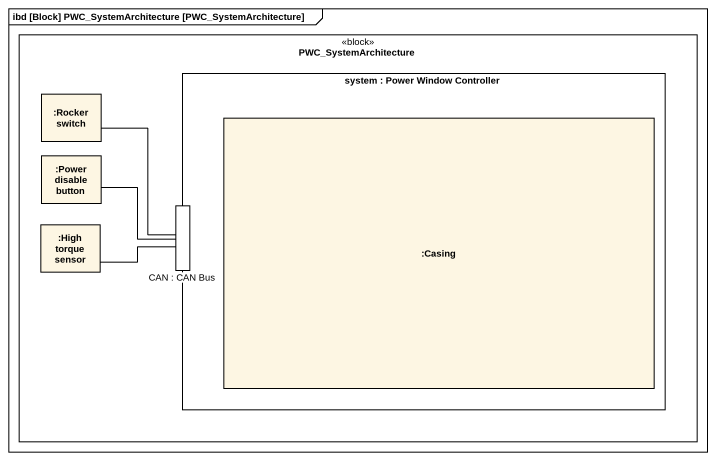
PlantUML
@startuml
mainframe ibd [Block] PWC_SystemArchitecture [PWC_SystemArchitecture]
rectangle PWC_SystemArchitecture <<block>> {
  rectangle ":Rocker switch" as Rocker_switch
  rectangle "system : Power Window Controller" as system {
    rectangle ":Casing" as Casing
    port "CAN : CAN Bus" as CAN
  }
  rectangle ":Power disable button" as Power_disable_button
  rectangle ":High torque sensor" as High_torque_sensor
}
Rocker_switch -- CAN
Power_disable_button -right- CAN
High_torque_sensor -right- CAN
@enduml
